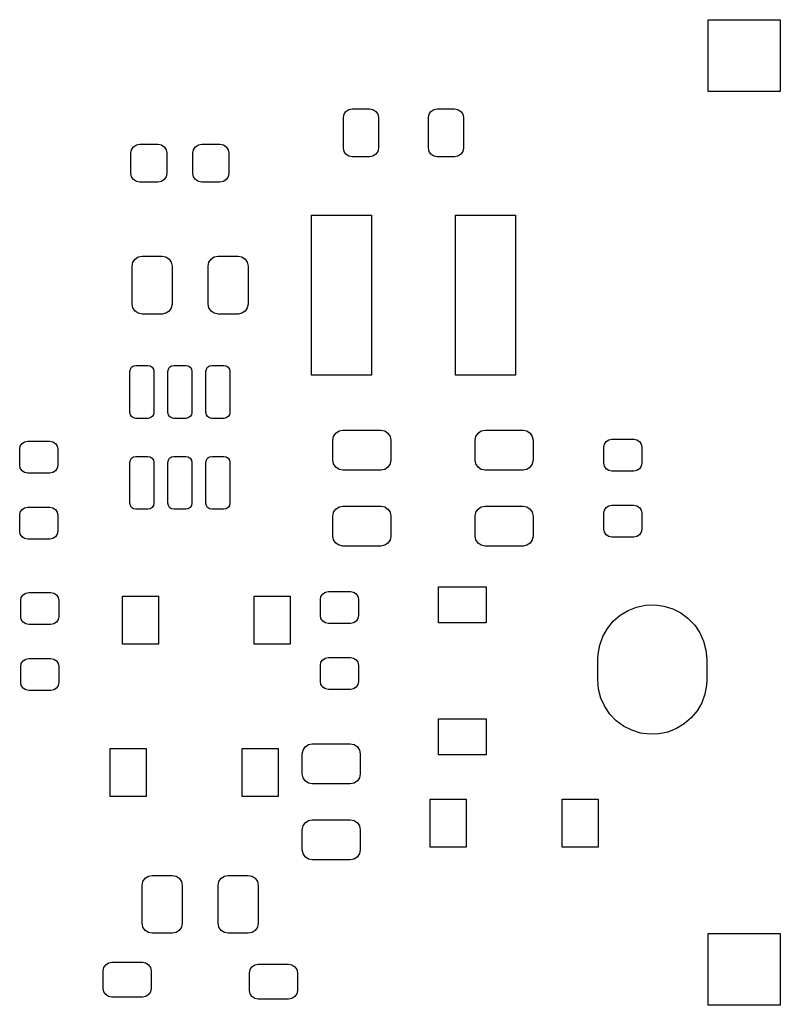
# Model space of a CAD drawing. Extents: x 109 to 191, y -153 to -46.
# Drawn here: x 108.92 to 127.94, y -107.58 to -82.92 of the extents above; entities that cross this region are included whole.
import ezdxf

# ---------------------------------------------------------------- set-up
doc = ezdxf.new("R2010")
doc.units = 0
doc.layers.add('BLACK', color=7, linetype='CONTINUOUS')

msp = doc.modelspace()

# ---------------------------------------------------------------- linework, layer by layer
at = {"layer": 'BLACK', "linetype": 'CONTINUOUS'}
for p, q in [((126.14, -84.72), (126.14, -82.92)), ((126.14, -82.92), (127.94, -82.92)), ((127.94, -82.92), (127.94, -84.72)), ((127.94, -84.72), (126.14, -84.72)), ((117.016, -85.3691), (117.033, -85.2854)), ((117.033, -85.2854), (117.08, -85.2145)), ((117.08, -85.2145), (117.151, -85.1671)), ((117.151, -85.1671), (117.235, -85.1504)), ((117.235, -85.1504), (117.673, -85.1504)), ((117.673, -85.1504), (117.756, -85.1671)), ((117.756, -85.1671), (117.827, -85.2145)), ((117.827, -85.2145), (117.875, -85.2854)), ((117.875, -85.2854), (117.891, -85.3691)), ((119.141, -85.3691), (119.158, -85.2854)), ((119.158, -85.2854), (119.205, -85.2145)), ((119.205, -85.2145), (119.276, -85.1671)), ((119.276, -85.1671), (119.36, -85.1504)), ((119.36, -85.1504), (119.798, -85.1504)), ((119.798, -85.1504), (119.881, -85.1671)), ((119.881, -85.1671), (119.952, -85.2145)), ((119.952, -85.2145), (120, -85.2854)), ((120, -85.2854), (120.016, -85.3691)), ((117.016, -86.1316), (117.016, -85.3691)), ((117.891, -85.3691), (117.891, -86.1316)), ((119.141, -86.1316), (119.141, -85.3691)), ((120.016, -85.3691), (120.016, -86.1316)), ((111.769, -86.1033), (111.842, -86.0545)), ((111.842, -86.0545), (111.928, -86.0374)), ((111.928, -86.0374), (112.378, -86.0374)), ((112.378, -86.0374), (112.465, -86.0545)), ((112.465, -86.0545), (112.537, -86.1033)), ((113.319, -86.1033), (113.392, -86.0545)), ((113.392, -86.0545), (113.478, -86.0374)), ((113.478, -86.0374), (113.928, -86.0374)), ((113.928, -86.0374), (114.015, -86.0545)), ((114.015, -86.0545), (114.087, -86.1033)), ((111.703, -86.2624), (111.721, -86.1763)), ((111.703, -86.7624), (111.703, -86.2624)), ((111.721, -86.1763), (111.769, -86.1033)), ((112.537, -86.1033), (112.586, -86.1763)), ((112.586, -86.1763), (112.603, -86.2624)), ((112.603, -86.2624), (112.603, -86.7624)), ((113.253, -86.2624), (113.271, -86.1763)), ((113.253, -86.7624), (113.253, -86.2624)), ((113.271, -86.1763), (113.319, -86.1033)), ((114.087, -86.1033), (114.136, -86.1763)), ((114.136, -86.1763), (114.153, -86.2624)), ((114.153, -86.2624), (114.153, -86.7624)), ((117.033, -86.2154), (117.016, -86.1316)), ((117.08, -86.2863), (117.033, -86.2154)), ((117.151, -86.3337), (117.08, -86.2863)), ((117.827, -86.2863), (117.756, -86.3337)), ((117.875, -86.2154), (117.827, -86.2863)), ((117.891, -86.1316), (117.875, -86.2154)), ((119.158, -86.2154), (119.141, -86.1316)), ((119.205, -86.2863), (119.158, -86.2154)), ((119.276, -86.3337), (119.205, -86.2863)), ((119.952, -86.2863), (119.881, -86.3337)), ((120, -86.2154), (119.952, -86.2863)), ((120.016, -86.1316), (120, -86.2154)), ((117.235, -86.3504), (117.151, -86.3337)), ((117.673, -86.3504), (117.235, -86.3504)), ((117.756, -86.3337), (117.673, -86.3504)), ((119.36, -86.3504), (119.276, -86.3337)), ((119.798, -86.3504), (119.36, -86.3504)), ((119.881, -86.3337), (119.798, -86.3504)), ((111.721, -86.8485), (111.703, -86.7624)), ((112.603, -86.7624), (112.586, -86.8485)), ((113.271, -86.8485), (113.253, -86.7624)), ((114.153, -86.7624), (114.136, -86.8485)), ((111.769, -86.9215), (111.721, -86.8485)), ((111.842, -86.9703), (111.769, -86.9215)), ((111.928, -86.9874), (111.842, -86.9703)), ((112.378, -86.9874), (111.928, -86.9874)), ((112.465, -86.9703), (112.378, -86.9874)), ((112.537, -86.9215), (112.465, -86.9703)), ((112.586, -86.8485), (112.537, -86.9215)), ((113.319, -86.9215), (113.271, -86.8485)), ((113.392, -86.9703), (113.319, -86.9215)), ((113.478, -86.9874), (113.392, -86.9703)), ((113.928, -86.9874), (113.478, -86.9874)), ((114.015, -86.9703), (113.928, -86.9874)), ((114.087, -86.9215), (114.015, -86.9703)), ((114.136, -86.8485), (114.087, -86.9215)), ((116.22, -91.8144), (116.22, -87.8144)), ((116.22, -87.8144), (117.72, -87.8144)), ((117.72, -87.8144), (117.72, -91.8144)), ((119.82, -91.8144), (119.82, -87.8144)), ((119.82, -87.8144), (121.32, -87.8144)), ((121.32, -87.8144), (121.32, -91.8144)), ((111.732, -89.0854), (111.751, -88.9897)), ((111.751, -88.9897), (111.806, -88.9086)), ((111.806, -88.9086), (111.887, -88.8544)), ((111.887, -88.8544), (111.982, -88.8354)), ((111.982, -88.8354), (112.482, -88.8354)), ((112.482, -88.8354), (112.578, -88.8544)), ((112.578, -88.8544), (112.659, -88.9086)), ((112.659, -88.9086), (112.713, -88.9897)), ((112.713, -88.9897), (112.732, -89.0854)), ((113.632, -89.0854), (113.651, -88.9897)), ((113.651, -88.9897), (113.706, -88.9086)), ((113.706, -88.9086), (113.787, -88.8544)), ((113.787, -88.8544), (113.882, -88.8354)), ((113.882, -88.8354), (114.382, -88.8354)), ((114.382, -88.8354), (114.478, -88.8544)), ((114.478, -88.8544), (114.559, -88.9086)), ((114.559, -88.9086), (114.613, -88.9897)), ((114.613, -88.9897), (114.632, -89.0854)), ((111.732, -90.0354), (111.732, -89.0854)), ((112.732, -89.0854), (112.732, -90.0354)), ((113.632, -90.0354), (113.632, -89.0854)), ((114.632, -89.0854), (114.632, -90.0354)), ((111.751, -90.1311), (111.732, -90.0354)), ((111.806, -90.2122), (111.751, -90.1311)), ((111.887, -90.2664), (111.806, -90.2122)), ((112.659, -90.2122), (112.578, -90.2664)), ((112.713, -90.1311), (112.659, -90.2122)), ((112.732, -90.0354), (112.713, -90.1311)), ((113.651, -90.1311), (113.632, -90.0354)), ((113.706, -90.2122), (113.651, -90.1311)), ((113.787, -90.2664), (113.706, -90.2122)), ((114.559, -90.2122), (114.478, -90.2664)), ((114.613, -90.1311), (114.559, -90.2122)), ((114.632, -90.0354), (114.613, -90.1311)), ((111.982, -90.2854), (111.887, -90.2664)), ((112.482, -90.2854), (111.982, -90.2854)), ((112.578, -90.2664), (112.482, -90.2854)), ((113.882, -90.2854), (113.787, -90.2664)), ((114.382, -90.2854), (113.882, -90.2854)), ((114.478, -90.2664), (114.382, -90.2854)), ((111.678, -91.7204), (111.69, -91.663)), ((111.678, -92.7454), (111.678, -91.7204)), ((111.69, -91.663), (111.722, -91.6143)), ((111.722, -91.6143), (111.771, -91.5818)), ((111.771, -91.5818), (111.828, -91.5704)), ((111.828, -91.5704), (112.128, -91.5704)), ((112.128, -91.5704), (112.186, -91.5818)), ((112.186, -91.5818), (112.234, -91.6143)), ((112.234, -91.6143), (112.267, -91.663)), ((112.267, -91.663), (112.278, -91.7204)), ((112.278, -91.7204), (112.278, -92.7454)), ((112.628, -91.7204), (112.64, -91.663)), ((112.628, -92.7454), (112.628, -91.7204)), ((112.64, -91.663), (112.672, -91.6143)), ((112.672, -91.6143), (112.721, -91.5818)), ((112.721, -91.5818), (112.778, -91.5704)), ((112.778, -91.5704), (113.078, -91.5704)), ((113.078, -91.5704), (113.136, -91.5818)), ((113.136, -91.5818), (113.184, -91.6143)), ((113.184, -91.6143), (113.217, -91.663)), ((113.217, -91.663), (113.228, -91.7204)), ((113.228, -91.7204), (113.228, -92.7454)), ((113.578, -91.7204), (113.59, -91.663)), ((113.578, -92.7454), (113.578, -91.7204)), ((113.59, -91.663), (113.622, -91.6143)), ((113.622, -91.6143), (113.671, -91.5818)), ((113.671, -91.5818), (113.728, -91.5704)), ((113.728, -91.5704), (114.028, -91.5704)), ((114.028, -91.5704), (114.086, -91.5818)), ((114.086, -91.5818), (114.134, -91.6143)), ((114.134, -91.6143), (114.167, -91.663)), ((114.167, -91.663), (114.178, -91.7204)), ((114.178, -91.7204), (114.178, -92.7454)), ((117.72, -91.8144), (116.22, -91.8144)), ((121.32, -91.8144), (119.82, -91.8144)), ((111.69, -92.8028), (111.678, -92.7454)), ((111.722, -92.8515), (111.69, -92.8028)), ((111.771, -92.884), (111.722, -92.8515)), ((111.828, -92.8954), (111.771, -92.884)), ((112.128, -92.8954), (111.828, -92.8954)), ((112.186, -92.884), (112.128, -92.8954)), ((112.234, -92.8515), (112.186, -92.884)), ((112.267, -92.8028), (112.234, -92.8515)), ((112.278, -92.7454), (112.267, -92.8028)), ((112.64, -92.8028), (112.628, -92.7454)), ((112.672, -92.8515), (112.64, -92.8028)), ((112.721, -92.884), (112.672, -92.8515)), ((112.778, -92.8954), (112.721, -92.884)), ((113.078, -92.8954), (112.778, -92.8954)), ((113.136, -92.884), (113.078, -92.8954)), ((113.184, -92.8515), (113.136, -92.884)), ((113.217, -92.8028), (113.184, -92.8515)), ((113.228, -92.7454), (113.217, -92.8028)), ((113.59, -92.8028), (113.578, -92.7454)), ((113.622, -92.8515), (113.59, -92.8028)), ((113.671, -92.884), (113.622, -92.8515)), ((113.728, -92.8954), (113.671, -92.884)), ((114.028, -92.8954), (113.728, -92.8954)), ((114.086, -92.884), (114.028, -92.8954)), ((114.134, -92.8515), (114.086, -92.884)), ((114.167, -92.8028), (114.134, -92.8515)), ((114.178, -92.7454), (114.167, -92.8028)), ((116.827, -93.2636), (116.908, -93.2094)), ((116.908, -93.2094), (117.003, -93.1904)), ((117.003, -93.1904), (117.953, -93.1904)), ((117.953, -93.1904), (118.049, -93.2094)), ((118.049, -93.2094), (118.13, -93.2636)), ((120.383, -93.2636), (120.464, -93.2094)), ((120.464, -93.2094), (120.559, -93.1904)), ((120.559, -93.1904), (121.509, -93.1904)), ((121.509, -93.1904), (121.605, -93.2094)), ((121.605, -93.2094), (121.686, -93.2636)), ((116.753, -93.4404), (116.772, -93.3447)), ((116.753, -93.9404), (116.753, -93.4404)), ((116.772, -93.3447), (116.827, -93.2636)), ((118.13, -93.2636), (118.184, -93.3447)), ((118.184, -93.3447), (118.203, -93.4404)), ((118.203, -93.4404), (118.203, -93.9404)), ((120.309, -93.4404), (120.328, -93.3447)), ((120.309, -93.9404), (120.309, -93.4404)), ((120.328, -93.3447), (120.383, -93.2636)), ((121.686, -93.2636), (121.74, -93.3447)), ((121.74, -93.3447), (121.759, -93.4404)), ((121.759, -93.4404), (121.759, -93.9404)), ((123.586, -93.474), (123.651, -93.4306)), ((123.651, -93.4306), (123.728, -93.4154)), ((123.728, -93.4154), (124.278, -93.4154)), ((124.278, -93.4154), (124.354, -93.4306)), ((124.354, -93.4306), (124.419, -93.474)), ((108.923, -93.6662), (108.938, -93.5897)), ((108.923, -94.0662), (108.923, -93.6662)), ((108.938, -93.5897), (108.981, -93.5248)), ((108.981, -93.5248), (109.046, -93.4814)), ((109.046, -93.4814), (109.123, -93.4662)), ((109.123, -93.4662), (109.673, -93.4662)), ((109.673, -93.4662), (109.749, -93.4814)), ((109.749, -93.4814), (109.814, -93.5248)), ((109.814, -93.5248), (109.858, -93.5897)), ((109.858, -93.5897), (109.873, -93.6662)), ((109.873, -93.6662), (109.873, -94.0662)), ((123.528, -93.6154), (123.543, -93.5389)), ((123.528, -94.0154), (123.528, -93.6154)), ((123.543, -93.5389), (123.586, -93.474)), ((124.419, -93.474), (124.463, -93.5389)), ((124.463, -93.5389), (124.478, -93.6154)), ((124.478, -93.6154), (124.478, -94.0154)), ((111.678, -93.9954), (111.69, -93.938)), ((111.69, -93.938), (111.722, -93.8893)), ((111.722, -93.8893), (111.771, -93.8568)), ((111.771, -93.8568), (111.828, -93.8454)), ((111.828, -93.8454), (112.128, -93.8454)), ((112.128, -93.8454), (112.186, -93.8568)), ((112.186, -93.8568), (112.234, -93.8893)), ((112.234, -93.8893), (112.267, -93.938)), ((112.267, -93.938), (112.278, -93.9954)), ((112.628, -93.9954), (112.64, -93.938)), ((112.64, -93.938), (112.672, -93.8893)), ((112.672, -93.8893), (112.721, -93.8568)), ((112.721, -93.8568), (112.778, -93.8454)), ((112.778, -93.8454), (113.078, -93.8454)), ((113.078, -93.8454), (113.136, -93.8568)), ((113.136, -93.8568), (113.184, -93.8893)), ((113.184, -93.8893), (113.217, -93.938)), ((113.217, -93.938), (113.228, -93.9954)), ((113.578, -93.9954), (113.59, -93.938)), ((113.59, -93.938), (113.622, -93.8893)), ((113.622, -93.8893), (113.671, -93.8568)), ((113.671, -93.8568), (113.728, -93.8454)), ((113.728, -93.8454), (114.028, -93.8454)), ((114.028, -93.8454), (114.086, -93.8568)), ((114.086, -93.8568), (114.134, -93.8893)), ((114.134, -93.8893), (114.167, -93.938)), ((114.167, -93.938), (114.178, -93.9954)), ((116.772, -94.0361), (116.753, -93.9404)), ((118.203, -93.9404), (118.184, -94.0361)), ((120.328, -94.0361), (120.309, -93.9404)), ((121.759, -93.9404), (121.74, -94.0361)), ((108.938, -94.1427), (108.923, -94.0662)), ((108.981, -94.2076), (108.938, -94.1427)), ((109.858, -94.1427), (109.814, -94.2076)), ((109.873, -94.0662), (109.858, -94.1427)), ((111.678, -95.0204), (111.678, -93.9954)), ((112.278, -93.9954), (112.278, -95.0204)), ((112.628, -95.0204), (112.628, -93.9954)), ((113.228, -93.9954), (113.228, -95.0204)), ((113.578, -95.0204), (113.578, -93.9954)), ((114.178, -93.9954), (114.178, -95.0204)), ((116.827, -94.1172), (116.772, -94.0361)), ((116.908, -94.1714), (116.827, -94.1172)), ((117.003, -94.1904), (116.908, -94.1714)), ((117.953, -94.1904), (117.003, -94.1904)), ((118.049, -94.1714), (117.953, -94.1904)), ((118.13, -94.1172), (118.049, -94.1714)), ((118.184, -94.0361), (118.13, -94.1172)), ((120.383, -94.1172), (120.328, -94.0361)), ((120.464, -94.1714), (120.383, -94.1172)), ((120.559, -94.1904), (120.464, -94.1714)), ((121.509, -94.1904), (120.559, -94.1904)), ((121.605, -94.1714), (121.509, -94.1904)), ((121.686, -94.1172), (121.605, -94.1714)), ((121.74, -94.0361), (121.686, -94.1172)), ((123.543, -94.0919), (123.528, -94.0154)), ((123.586, -94.1568), (123.543, -94.0919)), ((123.651, -94.2002), (123.586, -94.1568)), ((123.728, -94.2154), (123.651, -94.2002)), ((124.354, -94.2002), (124.278, -94.2154)), ((124.419, -94.1568), (124.354, -94.2002)), ((124.463, -94.0919), (124.419, -94.1568)), ((124.478, -94.0154), (124.463, -94.0919)), ((109.046, -94.251), (108.981, -94.2076)), ((109.123, -94.2662), (109.046, -94.251)), ((109.673, -94.2662), (109.123, -94.2662)), ((109.749, -94.251), (109.673, -94.2662)), ((109.814, -94.2076), (109.749, -94.251)), ((124.278, -94.2154), (123.728, -94.2154)), ((108.938, -95.2397), (108.981, -95.1748)), ((108.981, -95.1748), (109.046, -95.1314)), ((109.046, -95.1314), (109.123, -95.1162)), ((109.123, -95.1162), (109.673, -95.1162)), ((109.673, -95.1162), (109.749, -95.1314)), ((109.749, -95.1314), (109.814, -95.1748)), ((109.814, -95.1748), (109.858, -95.2397)), ((111.69, -95.0778), (111.678, -95.0204)), ((111.722, -95.1265), (111.69, -95.0778)), ((111.771, -95.159), (111.722, -95.1265)), ((111.828, -95.1704), (111.771, -95.159)), ((112.128, -95.1704), (111.828, -95.1704)), ((112.186, -95.159), (112.128, -95.1704)), ((112.234, -95.1265), (112.186, -95.159)), ((112.267, -95.0778), (112.234, -95.1265)), ((112.278, -95.0204), (112.267, -95.0778)), ((112.64, -95.0778), (112.628, -95.0204)), ((112.672, -95.1265), (112.64, -95.0778)), ((112.721, -95.159), (112.672, -95.1265)), ((112.778, -95.1704), (112.721, -95.159)), ((113.078, -95.1704), (112.778, -95.1704)), ((113.136, -95.159), (113.078, -95.1704)), ((113.184, -95.1265), (113.136, -95.159)), ((113.217, -95.0778), (113.184, -95.1265)), ((113.228, -95.0204), (113.217, -95.0778)), ((113.59, -95.0778), (113.578, -95.0204)), ((113.622, -95.1265), (113.59, -95.0778)), ((113.671, -95.159), (113.622, -95.1265)), ((113.728, -95.1704), (113.671, -95.159)), ((114.028, -95.1704), (113.728, -95.1704)), ((114.086, -95.159), (114.028, -95.1704)), ((114.134, -95.1265), (114.086, -95.159)), ((114.167, -95.0778), (114.134, -95.1265)), ((114.178, -95.0204), (114.167, -95.0778)), ((116.772, -95.2447), (116.827, -95.1636)), ((116.827, -95.1636), (116.908, -95.1094)), ((116.908, -95.1094), (117.003, -95.0904)), ((117.003, -95.0904), (117.953, -95.0904)), ((117.953, -95.0904), (118.049, -95.1094)), ((118.049, -95.1094), (118.13, -95.1636)), ((118.13, -95.1636), (118.184, -95.2447)), ((120.328, -95.2447), (120.383, -95.1636)), ((120.383, -95.1636), (120.464, -95.1094)), ((120.464, -95.1094), (120.559, -95.0904)), ((120.559, -95.0904), (121.509, -95.0904)), ((121.509, -95.0904), (121.605, -95.1094)), ((121.605, -95.1094), (121.686, -95.1636)), ((121.686, -95.1636), (121.74, -95.2447)), ((123.543, -95.1889), (123.586, -95.124)), ((123.586, -95.124), (123.651, -95.0806)), ((123.651, -95.0806), (123.728, -95.0654)), ((123.728, -95.0654), (124.278, -95.0654)), ((124.278, -95.0654), (124.354, -95.0806)), ((124.354, -95.0806), (124.419, -95.124)), ((124.419, -95.124), (124.463, -95.1889)), ((108.923, -95.3162), (108.938, -95.2397)), ((108.923, -95.7162), (108.923, -95.3162)), ((109.858, -95.2397), (109.873, -95.3162)), ((109.873, -95.3162), (109.873, -95.7162)), ((116.753, -95.3404), (116.772, -95.2447)), ((116.753, -95.8404), (116.753, -95.3404)), ((118.184, -95.2447), (118.203, -95.3404)), ((118.203, -95.3404), (118.203, -95.8404)), ((120.309, -95.3404), (120.328, -95.2447)), ((120.309, -95.8404), (120.309, -95.3404)), ((121.74, -95.2447), (121.759, -95.3404)), ((121.759, -95.3404), (121.759, -95.8404)), ((123.528, -95.2654), (123.543, -95.1889)), ((123.528, -95.6654), (123.528, -95.2654)), ((124.463, -95.1889), (124.478, -95.2654)), ((124.478, -95.2654), (124.478, -95.6654)), ((123.543, -95.7419), (123.528, -95.6654)), ((124.478, -95.6654), (124.463, -95.7419)), ((108.938, -95.7927), (108.923, -95.7162)), ((108.981, -95.8576), (108.938, -95.7927)), ((109.046, -95.901), (108.981, -95.8576)), ((109.123, -95.9162), (109.046, -95.901)), ((109.673, -95.9162), (109.123, -95.9162)), ((109.749, -95.901), (109.673, -95.9162)), ((109.814, -95.8576), (109.749, -95.901)), ((109.858, -95.7927), (109.814, -95.8576)), ((109.873, -95.7162), (109.858, -95.7927)), ((116.772, -95.9361), (116.753, -95.8404)), ((118.203, -95.8404), (118.184, -95.9361)), ((120.328, -95.9361), (120.309, -95.8404)), ((121.759, -95.8404), (121.74, -95.9361)), ((123.586, -95.8068), (123.543, -95.7419)), ((123.651, -95.8502), (123.586, -95.8068)), ((123.728, -95.8654), (123.651, -95.8502)), ((124.278, -95.8654), (123.728, -95.8654)), ((124.354, -95.8502), (124.278, -95.8654)), ((124.419, -95.8068), (124.354, -95.8502)), ((124.463, -95.7419), (124.419, -95.8068)), ((116.827, -96.0172), (116.772, -95.9361)), ((116.908, -96.0714), (116.827, -96.0172)), ((117.003, -96.0904), (116.908, -96.0714)), ((117.953, -96.0904), (117.003, -96.0904)), ((118.049, -96.0714), (117.953, -96.0904)), ((118.13, -96.0172), (118.049, -96.0714)), ((118.184, -95.9361), (118.13, -96.0172)), ((120.383, -96.0172), (120.328, -95.9361)), ((120.464, -96.0714), (120.383, -96.0172)), ((120.559, -96.0904), (120.464, -96.0714)), ((121.509, -96.0904), (120.559, -96.0904)), ((121.605, -96.0714), (121.509, -96.0904)), ((121.686, -96.0172), (121.605, -96.0714)), ((121.74, -95.9361), (121.686, -96.0172)), ((119.39, -98.0124), (119.39, -97.1124)), ((119.39, -97.1124), (120.59, -97.1124)), ((120.59, -97.1124), (120.59, -98.0124)), ((108.948, -97.4508), (108.963, -97.3743)), ((108.963, -97.3743), (109.007, -97.3094)), ((109.007, -97.3094), (109.072, -97.266)), ((109.072, -97.266), (109.148, -97.2508)), ((109.148, -97.2508), (109.698, -97.2508)), ((109.698, -97.2508), (109.775, -97.266)), ((109.775, -97.266), (109.84, -97.3094)), ((109.84, -97.3094), (109.883, -97.3743)), ((109.883, -97.3743), (109.898, -97.4508)), ((111.489, -98.5424), (111.489, -97.3424)), ((111.489, -97.3424), (112.389, -97.3424)), ((112.389, -97.3424), (112.389, -98.5424)), ((114.789, -98.5424), (114.789, -97.3424)), ((114.789, -97.3424), (115.689, -97.3424)), ((115.689, -97.3424), (115.689, -98.5424)), ((116.441, -97.4254), (116.456, -97.3489)), ((116.456, -97.3489), (116.5, -97.284)), ((116.5, -97.284), (116.565, -97.2406)), ((116.565, -97.2406), (116.641, -97.2254)), ((116.641, -97.2254), (117.191, -97.2254)), ((117.191, -97.2254), (117.268, -97.2406)), ((117.268, -97.2406), (117.333, -97.284)), ((117.333, -97.284), (117.376, -97.3489)), ((117.376, -97.3489), (117.391, -97.4254)), ((108.948, -97.8508), (108.948, -97.4508)), ((109.898, -97.4508), (109.898, -97.8508)), ((116.441, -97.8254), (116.441, -97.4254)), ((117.391, -97.4254), (117.391, -97.8254)), ((124.135, -97.7018), (124.349, -97.6174)), ((124.349, -97.6174), (124.574, -97.5701)), ((124.574, -97.5701), (124.804, -97.5615)), ((124.804, -97.5615), (125.032, -97.5917)), ((125.032, -97.5917), (125.252, -97.6599)), ((108.963, -97.9273), (108.948, -97.8508)), ((109.898, -97.8508), (109.883, -97.9273)), ((116.456, -97.9019), (116.441, -97.8254)), ((117.391, -97.8254), (117.376, -97.9019)), ((123.765, -97.9719), (123.939, -97.8211)), ((123.939, -97.8211), (124.135, -97.7018)), ((125.252, -97.6599), (125.457, -97.7641)), ((125.457, -97.7641), (125.641, -97.9014)), ((109.007, -97.9922), (108.963, -97.9273)), ((109.072, -98.0356), (109.007, -97.9922)), ((109.148, -98.0508), (109.072, -98.0356)), ((109.698, -98.0508), (109.148, -98.0508)), ((109.775, -98.0356), (109.698, -98.0508)), ((109.84, -97.9922), (109.775, -98.0356)), ((109.883, -97.9273), (109.84, -97.9922)), ((116.5, -97.9668), (116.456, -97.9019)), ((116.565, -98.0102), (116.5, -97.9668)), ((116.641, -98.0254), (116.565, -98.0102)), ((117.191, -98.0254), (116.641, -98.0254)), ((117.268, -98.0102), (117.191, -98.0254)), ((117.333, -97.9668), (117.268, -98.0102)), ((117.376, -97.9019), (117.333, -97.9668)), ((120.59, -98.0124), (119.39, -98.0124)), ((123.619, -98.1497), (123.765, -97.9719)), ((125.641, -97.9014), (125.8, -98.0678)), ((125.8, -98.0678), (125.928, -98.2586)), ((123.427, -98.5657), (123.505, -98.3495)), ((123.505, -98.3495), (123.619, -98.1497)), ((125.928, -98.2586), (126.023, -98.4683)), ((112.389, -98.5424), (111.489, -98.5424)), ((115.689, -98.5424), (114.789, -98.5424)), ((123.386, -98.792), (123.427, -98.5657)), ((126.023, -98.4683), (126.081, -98.6909)), ((116.565, -98.8906), (116.641, -98.8754)), ((116.641, -98.8754), (117.191, -98.8754)), ((117.191, -98.8754), (117.268, -98.8906)), ((123.38, -98.92), (123.386, -98.792)), ((126.081, -98.6909), (126.1, -98.92)), ((108.948, -99.1008), (108.963, -99.0243)), ((108.948, -99.5008), (108.948, -99.1008)), ((108.963, -99.0243), (109.007, -98.9594)), ((109.007, -98.9594), (109.072, -98.916)), ((109.072, -98.916), (109.148, -98.9008)), ((109.148, -98.9008), (109.698, -98.9008)), ((109.698, -98.9008), (109.775, -98.916)), ((109.775, -98.916), (109.84, -98.9594)), ((109.84, -98.9594), (109.883, -99.0243)), ((109.883, -99.0243), (109.898, -99.1008)), ((109.898, -99.1008), (109.898, -99.5008)), ((116.441, -99.0754), (116.456, -98.9989)), ((116.441, -99.4754), (116.441, -99.0754)), ((116.456, -98.9989), (116.5, -98.934)), ((116.5, -98.934), (116.565, -98.8906)), ((117.268, -98.8906), (117.333, -98.934)), ((117.333, -98.934), (117.376, -98.9989)), ((117.376, -98.9989), (117.391, -99.0754)), ((117.391, -99.0754), (117.391, -99.4754)), ((123.38, -99.44), (123.38, -98.92)), ((126.1, -98.92), (126.1, -99.44)), ((108.963, -99.5773), (108.948, -99.5008)), ((109.007, -99.6422), (108.963, -99.5773)), ((109.883, -99.5773), (109.84, -99.6422)), ((109.898, -99.5008), (109.883, -99.5773)), ((116.456, -99.5519), (116.441, -99.4754)), ((116.5, -99.6168), (116.456, -99.5519)), ((116.565, -99.6602), (116.5, -99.6168)), ((117.333, -99.6168), (117.268, -99.6602)), ((117.376, -99.5519), (117.333, -99.6168)), ((117.391, -99.4754), (117.376, -99.5519)), ((123.399, -99.6691), (123.38, -99.44)), ((126.094, -99.568), (126.053, -99.7943)), ((126.1, -99.44), (126.094, -99.568)), ((109.072, -99.6856), (109.007, -99.6422)), ((109.148, -99.7008), (109.072, -99.6856)), ((109.698, -99.7008), (109.148, -99.7008)), ((109.775, -99.6856), (109.698, -99.7008)), ((109.84, -99.6422), (109.775, -99.6856)), ((116.641, -99.6754), (116.565, -99.6602)), ((117.191, -99.6754), (116.641, -99.6754)), ((117.268, -99.6602), (117.191, -99.6754)), ((123.457, -99.8917), (123.399, -99.6691)), ((126.053, -99.7943), (125.975, -100.01)), ((123.552, -100.101), (123.457, -99.8917)), ((123.68, -100.292), (123.552, -100.101)), ((125.975, -100.01), (125.861, -100.21)), ((123.839, -100.459), (123.68, -100.292)), ((125.861, -100.21), (125.715, -100.388)), ((119.39, -101.312), (119.39, -100.412)), ((119.39, -100.412), (120.59, -100.412)), ((120.59, -100.412), (120.59, -101.312)), ((124.023, -100.596), (123.839, -100.459)), ((124.228, -100.7), (124.023, -100.596)), ((125.541, -100.539), (125.345, -100.658)), ((125.715, -100.388), (125.541, -100.539)), ((124.448, -100.768), (124.228, -100.7)), ((124.676, -100.798), (124.448, -100.768)), ((124.906, -100.79), (124.676, -100.798)), ((125.131, -100.743), (124.906, -100.79)), ((125.345, -100.658), (125.131, -100.743)), ((116.061, -101.112), (116.142, -101.058)), ((116.142, -101.058), (116.238, -101.039)), ((116.238, -101.039), (117.188, -101.039)), ((117.188, -101.039), (117.284, -101.058)), ((117.284, -101.058), (117.365, -101.112)), ((111.184, -102.352), (111.184, -101.152)), ((111.184, -101.152), (112.084, -101.152)), ((112.084, -101.152), (112.084, -102.352)), ((114.484, -102.352), (114.484, -101.152)), ((114.484, -101.152), (115.384, -101.152)), ((115.384, -101.152), (115.384, -102.352)), ((115.988, -101.289), (116.007, -101.193)), ((115.988, -101.789), (115.988, -101.289)), ((116.007, -101.193), (116.061, -101.112)), ((117.365, -101.112), (117.419, -101.193)), ((117.419, -101.193), (117.438, -101.289)), ((117.438, -101.289), (117.438, -101.789)), ((120.59, -101.312), (119.39, -101.312)), ((116.007, -101.885), (115.988, -101.789)), ((117.438, -101.789), (117.419, -101.885)), ((116.061, -101.966), (116.007, -101.885)), ((116.142, -102.02), (116.061, -101.966)), ((116.238, -102.039), (116.142, -102.02)), ((117.188, -102.039), (116.238, -102.039)), ((117.284, -102.02), (117.188, -102.039)), ((117.365, -101.966), (117.284, -102.02)), ((117.419, -101.885), (117.365, -101.966)), ((112.084, -102.352), (111.184, -102.352)), ((115.384, -102.352), (114.484, -102.352)), ((119.188, -103.622), (119.188, -102.422)), ((119.188, -102.422), (120.088, -102.422)), ((120.088, -102.422), (120.088, -103.622)), ((122.488, -103.622), (122.488, -102.422)), ((122.488, -102.422), (123.388, -102.422)), ((123.388, -102.422), (123.388, -103.622)), ((116.007, -103.093), (116.061, -103.012)), ((116.061, -103.012), (116.142, -102.958)), ((116.142, -102.958), (116.238, -102.939)), ((116.238, -102.939), (117.188, -102.939)), ((117.188, -102.939), (117.284, -102.958)), ((117.284, -102.958), (117.365, -103.012)), ((117.365, -103.012), (117.419, -103.093)), ((115.988, -103.189), (116.007, -103.093)), ((115.988, -103.689), (115.988, -103.189)), ((117.419, -103.093), (117.438, -103.189)), ((117.438, -103.189), (117.438, -103.689)), ((116.007, -103.785), (115.988, -103.689)), ((116.061, -103.866), (116.007, -103.785)), ((117.419, -103.785), (117.365, -103.866)), ((117.438, -103.689), (117.419, -103.785)), ((120.088, -103.622), (119.188, -103.622)), ((123.388, -103.622), (122.488, -103.622)), ((116.142, -103.92), (116.061, -103.866)), ((116.238, -103.939), (116.142, -103.92)), ((117.188, -103.939), (116.238, -103.939)), ((117.284, -103.92), (117.188, -103.939)), ((117.365, -103.866), (117.284, -103.92)), ((111.986, -104.579), (112.005, -104.484)), ((112.005, -104.484), (112.06, -104.403)), ((112.06, -104.403), (112.141, -104.348)), ((112.141, -104.348), (112.236, -104.329)), ((112.236, -104.329), (112.736, -104.329)), ((112.736, -104.329), (112.832, -104.348)), ((112.832, -104.348), (112.913, -104.403)), ((112.913, -104.403), (112.967, -104.484)), ((112.967, -104.484), (112.986, -104.579)), ((113.886, -104.579), (113.905, -104.484)), ((113.905, -104.484), (113.96, -104.403)), ((113.96, -104.403), (114.041, -104.348)), ((114.041, -104.348), (114.136, -104.329)), ((114.136, -104.329), (114.636, -104.329)), ((114.636, -104.329), (114.732, -104.348)), ((114.732, -104.348), (114.813, -104.403)), ((114.813, -104.403), (114.867, -104.484)), ((114.867, -104.484), (114.886, -104.579)), ((111.986, -105.529), (111.986, -104.579)), ((112.986, -104.579), (112.986, -105.529)), ((113.886, -105.529), (113.886, -104.579)), ((114.886, -104.579), (114.886, -105.529)), ((112.005, -105.625), (111.986, -105.529)), ((112.986, -105.529), (112.967, -105.625)), ((113.905, -105.625), (113.886, -105.529)), ((114.886, -105.529), (114.867, -105.625)), ((112.06, -105.706), (112.005, -105.625)), ((112.141, -105.76), (112.06, -105.706)), ((112.236, -105.779), (112.141, -105.76)), ((112.736, -105.779), (112.236, -105.779)), ((112.832, -105.76), (112.736, -105.779)), ((112.913, -105.706), (112.832, -105.76)), ((112.967, -105.625), (112.913, -105.706)), ((113.96, -105.706), (113.905, -105.625)), ((114.041, -105.76), (113.96, -105.706)), ((114.136, -105.779), (114.041, -105.76)), ((114.636, -105.779), (114.136, -105.779)), ((114.732, -105.76), (114.636, -105.779)), ((114.813, -105.706), (114.732, -105.76)), ((114.867, -105.625), (114.813, -105.706)), ((126.14, -107.58), (126.14, -105.78)), ((126.14, -105.78), (127.94, -105.78)), ((127.94, -105.78), (127.94, -107.58)), ((111.072, -106.565), (111.143, -106.517)), ((111.143, -106.517), (111.226, -106.501)), ((111.226, -106.501), (111.989, -106.501)), ((111.989, -106.501), (112.073, -106.517)), ((112.073, -106.517), (112.144, -106.565)), ((111.008, -106.72), (111.024, -106.636)), ((111.008, -107.157), (111.008, -106.72)), ((111.024, -106.636), (111.072, -106.565)), ((112.144, -106.565), (112.191, -106.636)), ((112.191, -106.636), (112.208, -106.72)), ((112.208, -106.72), (112.208, -107.157)), ((114.665, -106.77), (114.682, -106.687)), ((114.665, -107.208), (114.665, -106.77)), ((114.682, -106.687), (114.729, -106.616)), ((114.729, -106.616), (114.8, -106.568)), ((114.8, -106.568), (114.884, -106.552)), ((114.884, -106.552), (115.646, -106.552)), ((115.646, -106.552), (115.73, -106.568)), ((115.73, -106.568), (115.801, -106.616)), ((115.801, -106.616), (115.849, -106.687)), ((115.849, -106.687), (115.865, -106.77)), ((115.865, -106.77), (115.865, -107.208)), ((111.024, -107.241), (111.008, -107.157)), ((111.072, -107.312), (111.024, -107.241)), ((112.191, -107.241), (112.144, -107.312)), ((112.208, -107.157), (112.191, -107.241)), ((114.682, -107.292), (114.665, -107.208)), ((115.865, -107.208), (115.849, -107.292)), ((111.143, -107.359), (111.072, -107.312)), ((111.226, -107.376), (111.143, -107.359)), ((111.989, -107.376), (111.226, -107.376)), ((112.073, -107.359), (111.989, -107.376)), ((112.144, -107.312), (112.073, -107.359)), ((114.729, -107.363), (114.682, -107.292)), ((114.8, -107.41), (114.729, -107.363)), ((114.884, -107.427), (114.8, -107.41)), ((115.646, -107.427), (114.884, -107.427)), ((115.73, -107.41), (115.646, -107.427)), ((115.801, -107.363), (115.73, -107.41)), ((115.849, -107.292), (115.801, -107.363)), ((127.94, -107.58), (126.14, -107.58))]:
    msp.add_line(p, q, dxfattribs=at)

doc.saveas('drawing.dxf')
